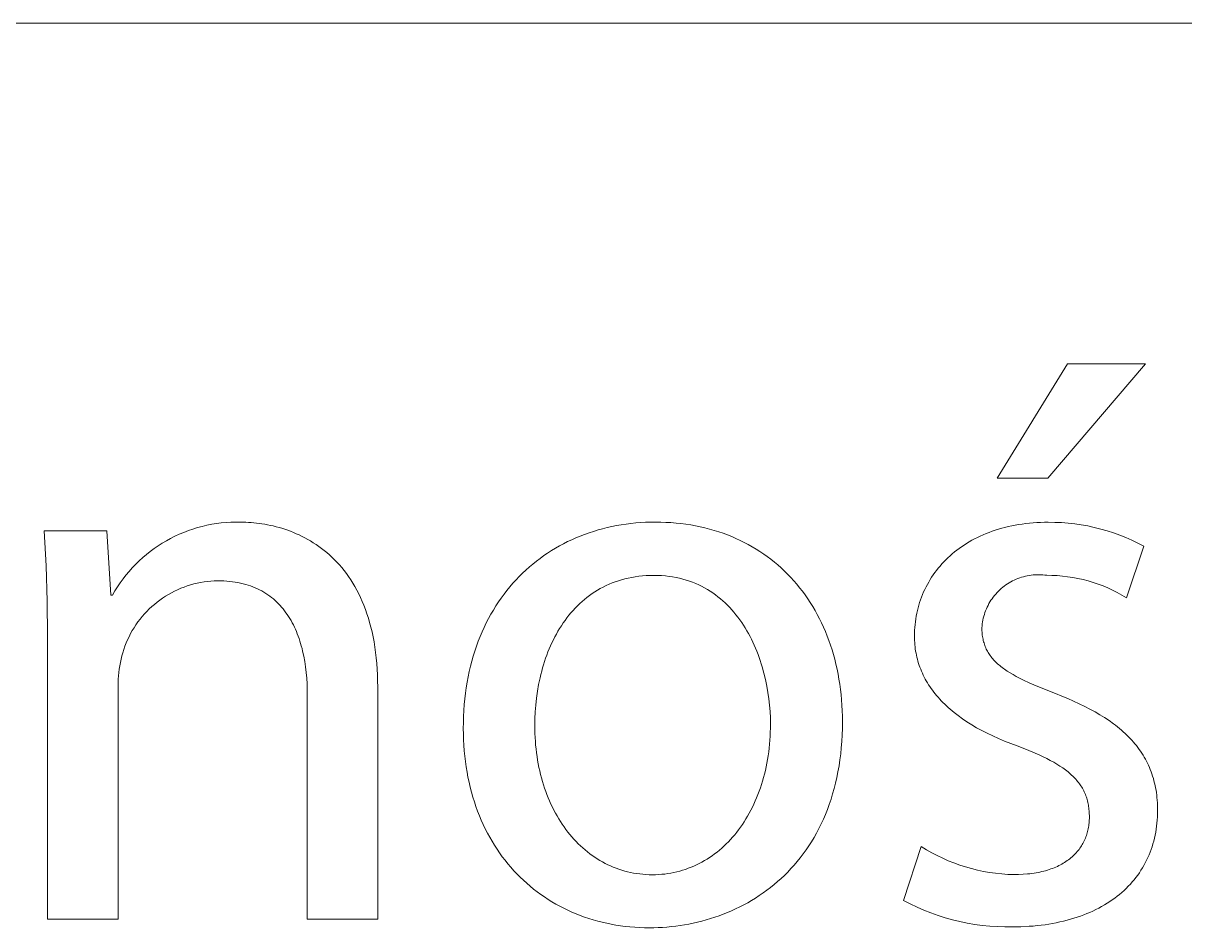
# Model space of a CAD drawing. Header units: millimetres. Extents: x -665 to 1920, y -373 to 1434.
# Drawn here: x 1542.42 to 1579.94, y -329.91 to -300.69 of the extents above; entities that cross this region are included whole.
import ezdxf

# ---------------------------------------------------------------- set-up
doc = ezdxf.new("R2010")
doc.units = ezdxf.units.MM
doc.header["$MEASUREMENT"] = 0
doc.layers.add('Domyślny', color=7, linetype='Continuous', true_color=0x000000)

msp = doc.modelspace()

# ---------------------------------------------------------------- linework, layer by layer
at = {"layer": 'Domyślny', "color": 18, "lineweight": 15, "true_color": 0x000000}
for p, q in [((943.273, -300.685), (1918.03, -300.685)), ((1573.875, -315.387), (1576.149, -311.684)), ((1578.663, -311.684), (1575.511, -315.387)), ((1576.149, -311.684), (1578.663, -311.684)), ((1575.511, -315.387), (1573.875, -315.387)), ((1547.903, -317.027), (1548.053, -316.981)), ((1548.053, -316.981), (1548.204, -316.94)), ((1548.204, -316.94), (1548.356, -316.905)), ((1548.356, -316.905), (1548.51, -316.874)), ((1548.51, -316.874), (1548.664, -316.849)), ((1548.664, -316.849), (1548.82, -316.829)), ((1548.82, -316.829), (1548.976, -316.815)), ((1548.976, -316.815), (1549.132, -316.806)), ((1549.132, -316.806), (1549.288, -316.802)), ((1549.288, -316.802), (1549.445, -316.803)), ((1549.445, -316.803), (1549.527, -316.804)), ((1549.527, -316.804), (1549.611, -316.806)), ((1549.611, -316.806), (1549.695, -316.81)), ((1549.695, -316.81), (1549.781, -316.816)), ((1549.781, -316.816), (1549.868, -316.823)), ((1549.868, -316.823), (1549.956, -316.832)), ((1549.956, -316.832), (1550.045, -316.843)), ((1550.045, -316.843), (1550.134, -316.856)), ((1550.134, -316.856), (1550.225, -316.871)), ((1550.225, -316.871), (1550.316, -316.888)), ((1550.316, -316.888), (1550.407, -316.907)), ((1550.407, -316.907), (1550.499, -316.928)), ((1550.499, -316.928), (1550.592, -316.951)), ((1550.592, -316.951), (1550.684, -316.976)), ((1550.684, -316.976), (1550.777, -317.003)), ((1561.133, -317.017), (1561.282, -316.98)), ((1561.282, -316.98), (1561.432, -316.946)), ((1561.432, -316.946), (1561.583, -316.916)), ((1561.583, -316.916), (1561.737, -316.89)), ((1561.737, -316.89), (1561.891, -316.867)), ((1561.891, -316.867), (1562.047, -316.847)), ((1562.047, -316.847), (1562.204, -316.831)), ((1562.204, -316.831), (1562.362, -316.818)), ((1562.362, -316.818), (1562.522, -316.809)), ((1562.522, -316.809), (1562.682, -316.804)), ((1562.682, -316.804), (1562.844, -316.802)), ((1562.844, -316.802), (1563.012, -316.804)), ((1563.012, -316.804), (1563.178, -316.81)), ((1563.178, -316.81), (1563.342, -316.819)), ((1563.342, -316.819), (1563.505, -316.833)), ((1563.505, -316.833), (1563.666, -316.85)), ((1563.666, -316.85), (1563.825, -316.87)), ((1563.825, -316.87), (1563.982, -316.894)), ((1563.982, -316.894), (1564.137, -316.922)), ((1564.137, -316.922), (1564.29, -316.954)), ((1564.29, -316.954), (1564.441, -316.989)), ((1574.023, -317.002), (1574.129, -316.974)), ((1574.129, -316.974), (1574.236, -316.948)), ((1574.236, -316.948), (1574.346, -316.924)), ((1574.346, -316.924), (1574.456, -316.902)), ((1574.456, -316.902), (1574.569, -316.883)), ((1574.569, -316.883), (1574.683, -316.865)), ((1574.683, -316.865), (1574.799, -316.85)), ((1574.799, -316.85), (1574.917, -316.837)), ((1574.917, -316.837), (1575.036, -316.827)), ((1575.036, -316.827), (1575.157, -316.818)), ((1575.157, -316.818), (1575.279, -316.812)), ((1575.279, -316.812), (1575.403, -316.809)), ((1575.403, -316.809), (1575.529, -316.807)), ((1575.529, -316.807), (1575.743, -316.81)), ((1575.743, -316.81), (1575.957, -316.819)), ((1575.957, -316.819), (1576.17, -316.836)), ((1576.17, -316.836), (1576.383, -316.859)), ((1576.383, -316.859), (1576.595, -316.89)), ((1576.595, -316.89), (1576.806, -316.928)), ((1576.806, -316.928), (1577.015, -316.973)), ((1577.015, -316.973), (1577.223, -317.026)), ((1543.164, -318.22), (1543.099, -317.087)), ((1543.099, -317.087), (1545.122, -317.087)), ((1545.122, -317.087), (1545.251, -319.162)), ((1547.045, -317.406), (1547.182, -317.33)), ((1547.182, -317.33), (1547.322, -317.26)), ((1547.322, -317.26), (1547.464, -317.194)), ((1547.464, -317.194), (1547.609, -317.134)), ((1547.609, -317.134), (1547.755, -317.078)), ((1547.755, -317.078), (1547.903, -317.027)), ((1550.777, -317.003), (1550.87, -317.033)), ((1550.87, -317.033), (1550.963, -317.065)), ((1550.963, -317.065), (1551.056, -317.099)), ((1551.056, -317.099), (1551.149, -317.136)), ((1551.149, -317.136), (1551.242, -317.176)), ((1551.242, -317.176), (1551.335, -317.218)), ((1551.335, -317.218), (1551.427, -317.262)), ((1551.427, -317.262), (1551.518, -317.309)), ((1551.518, -317.309), (1551.61, -317.359)), ((1551.61, -317.359), (1551.7, -317.411)), ((1560.138, -317.371), (1560.275, -317.31)), ((1560.275, -317.31), (1560.414, -317.253)), ((1560.414, -317.253), (1560.554, -317.199)), ((1560.554, -317.199), (1560.696, -317.148)), ((1560.696, -317.148), (1560.84, -317.101)), ((1560.84, -317.101), (1560.986, -317.057)), ((1560.986, -317.057), (1561.133, -317.017)), ((1564.441, -316.989), (1564.59, -317.027)), ((1564.59, -317.027), (1564.738, -317.069)), ((1564.738, -317.069), (1564.883, -317.115)), ((1564.883, -317.115), (1565.026, -317.163)), ((1565.026, -317.163), (1565.167, -317.216)), ((1565.167, -317.216), (1565.306, -317.271)), ((1565.306, -317.271), (1565.442, -317.33)), ((1565.442, -317.33), (1565.577, -317.392)), ((1573.063, -317.391), (1573.15, -317.343)), ((1573.15, -317.343), (1573.24, -317.298)), ((1573.24, -317.298), (1573.332, -317.254)), ((1573.332, -317.254), (1573.425, -317.213)), ((1573.425, -317.213), (1573.52, -317.173)), ((1573.52, -317.173), (1573.617, -317.135)), ((1573.617, -317.135), (1573.716, -317.099)), ((1573.716, -317.099), (1573.817, -317.064)), ((1573.817, -317.064), (1573.919, -317.032)), ((1573.919, -317.032), (1574.023, -317.002)), ((1577.223, -317.026), (1577.429, -317.085)), ((1577.429, -317.085), (1577.632, -317.151)), ((1577.632, -317.151), (1577.834, -317.224)), ((1577.834, -317.224), (1578.033, -317.304)), ((1578.033, -317.304), (1578.229, -317.39)), ((1546.524, -317.752), (1546.65, -317.658)), ((1546.65, -317.658), (1546.779, -317.57)), ((1546.779, -317.57), (1546.91, -317.485)), ((1546.91, -317.485), (1547.045, -317.406)), ((1551.7, -317.411), (1551.79, -317.467)), ((1551.79, -317.467), (1551.879, -317.525)), ((1551.879, -317.525), (1551.967, -317.586)), ((1551.967, -317.586), (1552.055, -317.65)), ((1552.055, -317.65), (1552.141, -317.717)), ((1552.141, -317.717), (1552.226, -317.787)), ((1559.359, -317.803), (1559.483, -317.723)), ((1559.483, -317.723), (1559.61, -317.646)), ((1559.61, -317.646), (1559.739, -317.572)), ((1559.739, -317.572), (1559.87, -317.502)), ((1559.87, -317.502), (1560.003, -317.434)), ((1560.003, -317.434), (1560.138, -317.371)), ((1565.577, -317.392), (1565.709, -317.458)), ((1565.709, -317.458), (1565.839, -317.526)), ((1565.839, -317.526), (1565.967, -317.598)), ((1565.967, -317.598), (1566.092, -317.673)), ((1566.092, -317.673), (1566.215, -317.751)), ((1572.5, -317.768), (1572.575, -317.709)), ((1572.575, -317.709), (1572.651, -317.652)), ((1572.651, -317.652), (1572.73, -317.596)), ((1572.73, -317.596), (1572.81, -317.542)), ((1572.81, -317.542), (1572.892, -317.49)), ((1572.892, -317.49), (1572.977, -317.44)), ((1572.977, -317.44), (1573.063, -317.391)), ((1578.611, -317.582), (1578.052, -319.244)), ((1578.229, -317.39), (1578.422, -317.483)), ((1578.422, -317.483), (1578.611, -317.582)), ((1546.054, -318.165), (1546.166, -318.056)), ((1546.166, -318.056), (1546.282, -317.95)), ((1546.282, -317.95), (1546.401, -317.849)), ((1546.401, -317.849), (1546.524, -317.752)), ((1552.226, -317.787), (1552.31, -317.86)), ((1552.31, -317.86), (1552.393, -317.936)), ((1552.393, -317.936), (1552.474, -318.016)), ((1552.474, -318.016), (1552.554, -318.098)), ((1552.554, -318.098), (1552.632, -318.184)), ((1558.881, -318.156), (1558.997, -318.063)), ((1558.997, -318.063), (1559.115, -317.973)), ((1559.115, -317.973), (1559.236, -317.886)), ((1559.236, -317.886), (1559.359, -317.803)), ((1566.215, -317.751), (1566.336, -317.833)), ((1566.336, -317.833), (1566.454, -317.917)), ((1566.454, -317.917), (1566.57, -318.004)), ((1566.57, -318.004), (1566.683, -318.095)), ((1566.683, -318.095), (1566.794, -318.188)), ((1572.094, -318.152), (1572.156, -318.084)), ((1572.156, -318.084), (1572.221, -318.018)), ((1572.221, -318.018), (1572.288, -317.954)), ((1572.288, -317.954), (1572.357, -317.89)), ((1572.357, -317.89), (1572.427, -317.828)), ((1572.427, -317.828), (1572.5, -317.768)), ((1543.199, -319.354), (1543.164, -318.22)), ((1545.741, -318.515), (1545.841, -318.395)), ((1545.841, -318.395), (1545.946, -318.278)), ((1545.946, -318.278), (1546.054, -318.165)), ((1552.632, -318.184), (1552.709, -318.274)), ((1552.709, -318.274), (1552.784, -318.366)), ((1552.784, -318.366), (1552.858, -318.463)), ((1552.858, -318.463), (1552.929, -318.562)), ((1558.442, -318.559), (1558.548, -318.453)), ((1558.548, -318.453), (1558.657, -318.351)), ((1558.657, -318.351), (1558.768, -318.252)), ((1558.768, -318.252), (1558.881, -318.156)), ((1566.794, -318.188), (1566.902, -318.284)), ((1566.902, -318.284), (1567.008, -318.383)), ((1567.008, -318.383), (1567.111, -318.485)), ((1567.111, -318.485), (1567.212, -318.59)), ((1571.811, -318.509), (1571.863, -318.435)), ((1571.863, -318.435), (1571.918, -318.363)), ((1571.918, -318.363), (1571.974, -318.291)), ((1571.974, -318.291), (1572.033, -318.221)), ((1572.033, -318.221), (1572.094, -318.152)), ((1545.465, -318.895), (1545.553, -318.765)), ((1545.553, -318.765), (1545.645, -318.638)), ((1545.645, -318.638), (1545.741, -318.515)), ((1547.72, -318.863), (1547.615, -318.9)), ((1547.826, -318.83), (1547.72, -318.863)), ((1547.933, -318.8), (1547.826, -318.83)), ((1548.042, -318.774), (1547.933, -318.8)), ((1548.151, -318.752), (1548.042, -318.774)), ((1548.261, -318.733), (1548.151, -318.752)), ((1548.371, -318.719), (1548.261, -318.733)), ((1548.482, -318.708), (1548.371, -318.719)), ((1548.593, -318.701), (1548.482, -318.708)), ((1548.704, -318.697), (1548.593, -318.701)), ((1548.803, -318.699), (1548.704, -318.697)), ((1548.901, -318.702), (1548.803, -318.699)), ((1548.996, -318.708), (1548.901, -318.702)), ((1549.089, -318.717), (1548.996, -318.708)), ((1549.18, -318.728), (1549.089, -318.717)), ((1549.269, -318.741), (1549.18, -318.728)), ((1549.356, -318.756), (1549.269, -318.741)), ((1549.442, -318.774), (1549.356, -318.756)), ((1549.525, -318.793), (1549.442, -318.774)), ((1549.607, -318.815), (1549.525, -318.793)), ((1549.686, -318.84), (1549.607, -318.815)), ((1549.764, -318.866), (1549.686, -318.84)), ((1552.929, -318.562), (1552.999, -318.665)), ((1552.999, -318.665), (1553.066, -318.772)), ((1553.066, -318.772), (1553.131, -318.883)), ((1558.139, -318.894), (1558.237, -318.779)), ((1558.237, -318.779), (1558.338, -318.667)), ((1558.338, -318.667), (1558.442, -318.559)), ((1561.244, -318.853), (1561.15, -318.9)), ((1561.341, -318.81), (1561.244, -318.853)), ((1561.44, -318.769), (1561.341, -318.81)), ((1561.54, -318.731), (1561.44, -318.769)), ((1561.643, -318.696), (1561.54, -318.731)), ((1561.748, -318.664), (1561.643, -318.696)), ((1561.856, -318.636), (1561.748, -318.664)), ((1561.965, -318.61), (1561.856, -318.636)), ((1562.077, -318.588), (1561.965, -318.61)), ((1562.19, -318.569), (1562.077, -318.588)), ((1562.306, -318.553), (1562.19, -318.569)), ((1562.425, -318.54), (1562.306, -318.553)), ((1562.545, -318.532), (1562.425, -318.54)), ((1562.668, -318.526), (1562.545, -318.532)), ((1562.792, -318.524), (1562.668, -318.526)), ((1562.918, -318.526), (1562.792, -318.524)), ((1563.04, -318.532), (1562.918, -318.526)), ((1563.161, -318.542), (1563.04, -318.532)), ((1563.279, -318.555), (1563.161, -318.542)), ((1563.395, -318.572), (1563.279, -318.555)), ((1563.508, -318.593), (1563.395, -318.572)), ((1563.619, -318.617), (1563.508, -318.593)), ((1563.728, -318.644), (1563.619, -318.617)), ((1563.834, -318.675), (1563.728, -318.644)), ((1563.939, -318.709), (1563.834, -318.675)), ((1564.041, -318.746), (1563.939, -318.709)), ((1564.14, -318.786), (1564.041, -318.746)), ((1564.238, -318.83), (1564.14, -318.786)), ((1564.333, -318.876), (1564.238, -318.83)), ((1567.212, -318.59), (1567.31, -318.698)), ((1567.31, -318.698), (1567.405, -318.808)), ((1567.405, -318.808), (1567.498, -318.921)), ((1571.58, -318.897), (1571.622, -318.817)), ((1571.622, -318.817), (1571.666, -318.739)), ((1571.666, -318.739), (1571.712, -318.661)), ((1571.712, -318.661), (1571.76, -318.585)), ((1571.76, -318.585), (1571.811, -318.509)), ((1574.157, -318.832), (1574.106, -318.869)), ((1574.21, -318.796), (1574.157, -318.832)), ((1574.263, -318.763), (1574.21, -318.796)), ((1574.318, -318.731), (1574.263, -318.763)), ((1574.374, -318.701), (1574.318, -318.731)), ((1574.43, -318.674), (1574.374, -318.701)), ((1574.488, -318.648), (1574.43, -318.674)), ((1574.546, -318.624), (1574.488, -318.648)), ((1574.606, -318.602), (1574.546, -318.624)), ((1574.665, -318.582), (1574.606, -318.602)), ((1574.726, -318.565), (1574.665, -318.582)), ((1574.787, -318.549), (1574.726, -318.565)), ((1574.849, -318.536), (1574.787, -318.549)), ((1574.911, -318.525), (1574.849, -318.536)), ((1574.974, -318.515), (1574.911, -318.525)), ((1575.036, -318.509), (1574.974, -318.515)), ((1575.099, -318.504), (1575.036, -318.509)), ((1575.162, -318.501), (1575.099, -318.504)), ((1575.225, -318.501), (1575.162, -318.501)), ((1575.289, -318.503), (1575.225, -318.501)), ((1575.352, -318.507), (1575.289, -318.503)), ((1575.414, -318.513), (1575.352, -318.507)), ((1575.477, -318.521), (1575.414, -318.513)), ((1575.646, -318.523), (1575.477, -318.521)), ((1575.815, -318.531), (1575.646, -318.523)), ((1575.984, -318.545), (1575.815, -318.531)), ((1576.152, -318.565), (1575.984, -318.545)), ((1576.32, -318.59), (1576.152, -318.565)), ((1576.486, -318.622), (1576.32, -318.59)), ((1576.651, -318.659), (1576.486, -318.622)), ((1576.815, -318.702), (1576.651, -318.659)), ((1576.977, -318.751), (1576.815, -318.702)), ((1577.138, -318.805), (1576.977, -318.751)), ((1577.296, -318.865), (1577.138, -318.805)), ((1545.251, -319.162), (1545.303, -319.162)), ((1545.303, -319.162), (1545.382, -319.027)), ((1545.382, -319.027), (1545.465, -318.895)), ((1547.017, -319.196), (1546.924, -319.257)), ((1547.112, -319.138), (1547.017, -319.196)), ((1547.209, -319.084), (1547.112, -319.138)), ((1547.308, -319.033), (1547.209, -319.084)), ((1547.409, -318.985), (1547.308, -319.033)), ((1547.511, -318.941), (1547.409, -318.985)), ((1547.615, -318.9), (1547.511, -318.941)), ((1549.84, -318.894), (1549.764, -318.866)), ((1549.914, -318.925), (1549.84, -318.894)), ((1549.987, -318.957), (1549.914, -318.925)), ((1550.057, -318.991), (1549.987, -318.957)), ((1550.126, -319.028), (1550.057, -318.991)), ((1550.193, -319.066), (1550.126, -319.028)), ((1550.258, -319.107), (1550.193, -319.066)), ((1550.322, -319.149), (1550.258, -319.107)), ((1550.383, -319.193), (1550.322, -319.149)), ((1550.443, -319.239), (1550.383, -319.193)), ((1550.502, -319.286), (1550.443, -319.239)), ((1553.131, -318.883), (1553.195, -318.997)), ((1553.195, -318.997), (1553.256, -319.115)), ((1553.256, -319.115), (1553.314, -319.236)), ((1553.314, -319.236), (1553.37, -319.362)), ((1557.859, -319.255), (1557.95, -319.132)), ((1557.95, -319.132), (1558.043, -319.011)), ((1558.043, -319.011), (1558.139, -318.894)), ((1560.627, -319.234), (1560.547, -319.299)), ((1560.709, -319.172), (1560.627, -319.234)), ((1560.793, -319.113), (1560.709, -319.172)), ((1560.879, -319.055), (1560.793, -319.113)), ((1560.967, -319.001), (1560.879, -319.055)), ((1561.058, -318.949), (1560.967, -319.001)), ((1561.15, -318.9), (1561.058, -318.949)), ((1564.426, -318.925), (1564.333, -318.876)), ((1564.517, -318.977), (1564.426, -318.925)), ((1564.606, -319.032), (1564.517, -318.977)), ((1564.693, -319.09), (1564.606, -319.032)), ((1564.777, -319.15), (1564.693, -319.09)), ((1564.859, -319.212), (1564.777, -319.15)), ((1564.94, -319.277), (1564.859, -319.212)), ((1567.498, -318.921), (1567.588, -319.037)), ((1567.588, -319.037), (1567.675, -319.156)), ((1567.675, -319.156), (1567.759, -319.277)), ((1571.403, -319.311), (1571.434, -319.226)), ((1571.434, -319.226), (1571.467, -319.143)), ((1571.467, -319.143), (1571.502, -319.06)), ((1571.502, -319.06), (1571.54, -318.978)), ((1571.54, -318.978), (1571.58, -318.897)), ((1573.75, -319.225), (1573.713, -319.276)), ((1573.789, -319.175), (1573.75, -319.225)), ((1573.83, -319.127), (1573.789, -319.175)), ((1573.872, -319.08), (1573.83, -319.127)), ((1573.916, -319.034), (1573.872, -319.08)), ((1573.961, -318.991), (1573.916, -319.034)), ((1574.008, -318.948), (1573.961, -318.991)), ((1574.057, -318.908), (1574.008, -318.948)), ((1574.106, -318.869), (1574.057, -318.908)), ((1577.452, -318.93), (1577.296, -318.865)), ((1577.606, -319.001), (1577.452, -318.93)), ((1577.757, -319.077), (1577.606, -319.001)), ((1577.906, -319.158), (1577.757, -319.077)), ((1578.052, -319.244), (1577.906, -319.158)), ((1543.202, -320.489), (1543.199, -319.354)), ((1546.493, -319.608), (1546.414, -319.687)), ((1546.574, -319.532), (1546.493, -319.608)), ((1546.658, -319.459), (1546.574, -319.532)), ((1546.744, -319.389), (1546.658, -319.459)), ((1546.833, -319.321), (1546.744, -319.389)), ((1546.924, -319.257), (1546.833, -319.321)), ((1550.558, -319.335), (1550.502, -319.286)), ((1550.613, -319.387), (1550.558, -319.335)), ((1550.666, -319.439), (1550.613, -319.387)), ((1550.718, -319.494), (1550.666, -319.439)), ((1550.768, -319.55), (1550.718, -319.494)), ((1550.816, -319.608), (1550.768, -319.55)), ((1550.863, -319.667), (1550.816, -319.608)), ((1553.37, -319.362), (1553.424, -319.491)), ((1553.424, -319.491), (1553.475, -319.625)), ((1557.606, -319.644), (1557.687, -319.512)), ((1557.687, -319.512), (1557.772, -319.382)), ((1557.772, -319.382), (1557.859, -319.255)), ((1560.249, -319.579), (1560.179, -319.655)), ((1560.32, -319.506), (1560.249, -319.579)), ((1560.394, -319.434), (1560.32, -319.506)), ((1560.47, -319.365), (1560.394, -319.434)), ((1560.547, -319.299), (1560.47, -319.365)), ((1565.018, -319.345), (1564.94, -319.277)), ((1565.094, -319.414), (1565.018, -319.345)), ((1565.167, -319.486), (1565.094, -319.414)), ((1565.239, -319.56), (1565.167, -319.486)), ((1565.309, -319.636), (1565.239, -319.56)), ((1567.759, -319.277), (1567.841, -319.401)), ((1567.841, -319.401), (1567.919, -319.527)), ((1567.919, -319.527), (1567.995, -319.656)), ((1571.301, -319.659), (1571.323, -319.571)), ((1571.323, -319.571), (1571.347, -319.483)), ((1571.347, -319.483), (1571.374, -319.397)), ((1571.374, -319.397), (1571.403, -319.311)), ((1573.529, -319.606), (1573.505, -319.664)), ((1573.555, -319.548), (1573.529, -319.606)), ((1573.583, -319.492), (1573.555, -319.548)), ((1573.612, -319.436), (1573.583, -319.492)), ((1573.644, -319.381), (1573.612, -319.436)), ((1573.678, -319.328), (1573.644, -319.381)), ((1573.713, -319.276), (1573.678, -319.328)), ((1546.195, -319.939), (1546.128, -320.028)), ((1546.265, -319.853), (1546.195, -319.939)), ((1546.338, -319.769), (1546.265, -319.853)), ((1546.414, -319.687), (1546.338, -319.769)), ((1550.908, -319.728), (1550.863, -319.667)), ((1550.952, -319.79), (1550.908, -319.728)), ((1550.994, -319.854), (1550.952, -319.79)), ((1551.034, -319.919), (1550.994, -319.854)), ((1551.073, -319.986), (1551.034, -319.919)), ((1551.111, -320.054), (1551.073, -319.986)), ((1553.475, -319.625), (1553.523, -319.762)), ((1553.523, -319.762), (1553.569, -319.903)), ((1553.569, -319.903), (1553.611, -320.049)), ((1557.378, -320.059), (1557.451, -319.918)), ((1557.451, -319.918), (1557.527, -319.78)), ((1557.527, -319.78), (1557.606, -319.644)), ((1559.92, -319.976), (1559.86, -320.061)), ((1559.982, -319.893), (1559.92, -319.976)), ((1560.046, -319.812), (1559.982, -319.893)), ((1560.111, -319.732), (1560.046, -319.812)), ((1560.179, -319.655), (1560.111, -319.732)), ((1565.377, -319.714), (1565.309, -319.636)), ((1565.442, -319.795), (1565.377, -319.714)), ((1565.506, -319.876), (1565.442, -319.795)), ((1565.567, -319.96), (1565.506, -319.876)), ((1565.627, -320.045), (1565.567, -319.96)), ((1567.995, -319.656), (1568.068, -319.788)), ((1568.068, -319.788), (1568.138, -319.922)), ((1568.138, -319.922), (1568.205, -320.058)), ((1571.236, -320.019), (1571.248, -319.928)), ((1571.248, -319.928), (1571.264, -319.837)), ((1571.264, -319.837), (1571.281, -319.748)), ((1571.281, -319.748), (1571.301, -319.659)), ((1573.417, -319.967), (1573.405, -320.029)), ((1573.43, -319.905), (1573.417, -319.967)), ((1573.446, -319.844), (1573.43, -319.905)), ((1573.463, -319.784), (1573.446, -319.844)), ((1573.483, -319.724), (1573.463, -319.784)), ((1573.505, -319.664), (1573.483, -319.724)), ((1545.946, -320.308), (1545.891, -320.405)), ((1546.003, -320.213), (1545.946, -320.308)), ((1546.064, -320.119), (1546.003, -320.213)), ((1546.128, -320.028), (1546.064, -320.119)), ((1551.146, -320.123), (1551.111, -320.054)), ((1551.181, -320.194), (1551.146, -320.123)), ((1551.214, -320.266), (1551.181, -320.194)), ((1551.245, -320.339), (1551.214, -320.266)), ((1551.275, -320.414), (1551.245, -320.339)), ((1553.611, -320.049), (1553.651, -320.199)), ((1553.651, -320.199), (1553.688, -320.352)), ((1553.688, -320.352), (1553.722, -320.511)), ((1557.179, -320.5), (1557.242, -320.35)), ((1557.242, -320.35), (1557.309, -320.203)), ((1557.309, -320.203), (1557.378, -320.059)), ((1559.693, -320.327), (1559.641, -320.419)), ((1559.747, -320.237), (1559.693, -320.327)), ((1559.803, -320.148), (1559.747, -320.237)), ((1559.86, -320.061), (1559.803, -320.148)), ((1565.685, -320.132), (1565.627, -320.045)), ((1565.74, -320.221), (1565.685, -320.132)), ((1565.794, -320.311), (1565.74, -320.221)), ((1565.846, -320.402), (1565.794, -320.311)), ((1568.205, -320.058), (1568.269, -320.197)), ((1568.269, -320.197), (1568.33, -320.338)), ((1568.33, -320.338), (1568.388, -320.482)), ((1571.207, -320.39), (1571.211, -320.296)), ((1571.211, -320.296), (1571.217, -320.203)), ((1571.217, -320.203), (1571.225, -320.111)), ((1571.225, -320.111), (1571.236, -320.019)), ((1573.389, -320.154), (1573.385, -320.217)), ((1573.385, -320.217), (1573.385, -320.266)), ((1573.385, -320.266), (1573.387, -320.313)), ((1573.387, -320.313), (1573.389, -320.36)), ((1573.396, -320.092), (1573.389, -320.154)), ((1573.389, -320.36), (1573.393, -320.406)), ((1573.405, -320.029), (1573.396, -320.092)), ((1543.202, -329.625), (1543.202, -320.489)), ((1545.749, -320.707), (1545.709, -320.811)), ((1545.793, -320.605), (1545.749, -320.707)), ((1545.841, -320.504), (1545.793, -320.605)), ((1545.891, -320.405), (1545.841, -320.504)), ((1551.304, -320.49), (1551.275, -320.414)), ((1551.331, -320.567), (1551.304, -320.49)), ((1551.357, -320.645), (1551.331, -320.567)), ((1551.381, -320.724), (1551.357, -320.645)), ((1551.404, -320.804), (1551.381, -320.724)), ((1553.722, -320.511), (1553.752, -320.673)), ((1553.752, -320.673), (1553.779, -320.84)), ((1557.062, -320.808), (1557.119, -320.653)), ((1557.119, -320.653), (1557.179, -320.5)), ((1559.497, -320.703), (1559.453, -320.8)), ((1559.543, -320.606), (1559.497, -320.703)), ((1559.591, -320.512), (1559.543, -320.606)), ((1559.641, -320.419), (1559.591, -320.512)), ((1565.895, -320.495), (1565.846, -320.402)), ((1565.943, -320.589), (1565.895, -320.495)), ((1565.989, -320.684), (1565.943, -320.589)), ((1566.033, -320.781), (1565.989, -320.684)), ((1568.388, -320.482), (1568.443, -320.627)), ((1568.443, -320.627), (1568.495, -320.776)), ((1571.206, -320.484), (1571.207, -320.39)), ((1571.207, -320.554), (1571.206, -320.484)), ((1571.209, -320.624), (1571.207, -320.554)), ((1571.213, -320.693), (1571.209, -320.624)), ((1571.219, -320.762), (1571.213, -320.693)), ((1573.393, -320.406), (1573.398, -320.451)), ((1573.398, -320.451), (1573.404, -320.496)), ((1573.404, -320.496), (1573.412, -320.539)), ((1573.412, -320.539), (1573.42, -320.582)), ((1573.42, -320.582), (1573.429, -320.625)), ((1573.429, -320.625), (1573.44, -320.666)), ((1573.44, -320.666), (1573.452, -320.707)), ((1573.452, -320.707), (1573.464, -320.747)), ((1545.639, -321.022), (1545.609, -321.126)), ((1545.672, -320.916), (1545.639, -321.022)), ((1545.709, -320.811), (1545.672, -320.916)), ((1551.426, -320.886), (1551.404, -320.804)), ((1551.446, -320.968), (1551.426, -320.886)), ((1551.482, -321.136), (1551.446, -320.968)), ((1553.779, -320.84), (1553.803, -321.011)), ((1553.803, -321.011), (1553.823, -321.187)), ((1556.959, -321.128), (1557.009, -320.967)), ((1557.009, -320.967), (1557.062, -320.808)), ((1559.332, -321.099), (1559.295, -321.201)), ((1559.37, -320.998), (1559.332, -321.099)), ((1559.411, -320.899), (1559.37, -320.998)), ((1559.453, -320.8), (1559.411, -320.899)), ((1566.075, -320.878), (1566.033, -320.781)), ((1566.116, -320.976), (1566.075, -320.878)), ((1566.154, -321.076), (1566.116, -320.976)), ((1566.191, -321.176), (1566.154, -321.076)), ((1568.495, -320.776), (1568.544, -320.926)), ((1568.544, -320.926), (1568.589, -321.079)), ((1568.589, -321.079), (1568.632, -321.234)), ((1571.226, -320.831), (1571.219, -320.762)), ((1571.234, -320.899), (1571.226, -320.831)), ((1571.244, -320.967), (1571.234, -320.899)), ((1571.256, -321.034), (1571.244, -320.967)), ((1571.27, -321.101), (1571.256, -321.034)), ((1571.285, -321.168), (1571.27, -321.101)), ((1573.464, -320.747), (1573.478, -320.787)), ((1573.478, -320.787), (1573.493, -320.826)), ((1573.493, -320.826), (1573.51, -320.864)), ((1573.51, -320.864), (1573.527, -320.902)), ((1573.527, -320.902), (1573.546, -320.939)), ((1573.546, -320.939), (1573.565, -320.976)), ((1573.565, -320.976), (1573.586, -321.012)), ((1573.586, -321.012), (1573.608, -321.047)), ((1573.608, -321.047), (1573.631, -321.082)), ((1573.631, -321.082), (1573.655, -321.117)), ((1545.539, -321.443), (1545.523, -321.55)), ((1545.559, -321.337), (1545.539, -321.443)), ((1545.582, -321.231), (1545.559, -321.337)), ((1545.609, -321.126), (1545.582, -321.231)), ((1551.514, -321.307), (1551.482, -321.136)), ((1551.54, -321.482), (1551.514, -321.307)), ((1551.561, -321.66), (1551.54, -321.482)), ((1553.823, -321.187), (1553.84, -321.367)), ((1553.84, -321.367), (1553.853, -321.551)), ((1556.829, -321.627), (1556.869, -321.458)), ((1556.869, -321.458), (1556.912, -321.292)), ((1556.912, -321.292), (1556.959, -321.128)), ((1559.227, -321.409), (1559.196, -321.514)), ((1559.26, -321.305), (1559.227, -321.409)), ((1559.295, -321.201), (1559.26, -321.305)), ((1566.225, -321.276), (1566.191, -321.176)), ((1566.258, -321.378), (1566.225, -321.276)), ((1566.289, -321.48), (1566.258, -321.378)), ((1566.346, -321.685), (1566.289, -321.48)), ((1568.632, -321.234), (1568.671, -321.391)), ((1568.671, -321.391), (1568.707, -321.55)), ((1571.301, -321.234), (1571.285, -321.168)), ((1571.319, -321.299), (1571.301, -321.234)), ((1571.339, -321.365), (1571.319, -321.299)), ((1571.36, -321.43), (1571.339, -321.365)), ((1571.383, -321.494), (1571.36, -321.43)), ((1573.655, -321.117), (1573.681, -321.151)), ((1573.681, -321.151), (1573.707, -321.185)), ((1573.707, -321.185), (1573.735, -321.218)), ((1573.735, -321.218), (1573.764, -321.251)), ((1573.764, -321.251), (1573.794, -321.283)), ((1573.794, -321.283), (1573.826, -321.315)), ((1573.826, -321.315), (1573.858, -321.346)), ((1573.858, -321.346), (1573.892, -321.378)), ((1573.892, -321.378), (1573.926, -321.408)), ((1573.926, -321.408), (1573.963, -321.439)), ((1573.963, -321.439), (1574, -321.469)), ((1574, -321.469), (1574.038, -321.499)), ((1545.5, -321.766), (1545.494, -321.874)), ((1545.51, -321.658), (1545.5, -321.766)), ((1545.523, -321.55), (1545.51, -321.658)), ((1551.577, -321.841), (1551.561, -321.66)), ((1551.589, -322.025), (1551.577, -321.841)), ((1553.853, -321.551), (1553.863, -321.741)), ((1553.863, -321.741), (1553.869, -321.935)), ((1556.76, -321.974), (1556.793, -321.799)), ((1556.793, -321.799), (1556.829, -321.627)), ((1559.114, -321.833), (1559.068, -322.05)), ((1559.14, -321.726), (1559.114, -321.833)), ((1559.167, -321.619), (1559.14, -321.726)), ((1559.196, -321.514), (1559.167, -321.619)), ((1566.396, -321.892), (1566.346, -321.685)), ((1568.707, -321.55), (1568.739, -321.711)), ((1568.739, -321.711), (1568.768, -321.874)), ((1571.408, -321.558), (1571.383, -321.494)), ((1571.434, -321.622), (1571.408, -321.558)), ((1571.462, -321.685), (1571.434, -321.622)), ((1571.491, -321.747), (1571.462, -321.685)), ((1571.522, -321.81), (1571.491, -321.747)), ((1571.555, -321.871), (1571.522, -321.81)), ((1574.038, -321.499), (1574.078, -321.529)), ((1574.078, -321.529), (1574.119, -321.558)), ((1574.119, -321.558), (1574.204, -321.616)), ((1574.204, -321.616), (1574.294, -321.673)), ((1574.294, -321.673), (1574.389, -321.73)), ((1574.389, -321.73), (1574.489, -321.786)), ((1574.489, -321.786), (1574.594, -321.842)), ((1574.594, -321.842), (1574.703, -321.897)), ((1545.494, -321.874), (1545.492, -321.982)), ((1545.492, -321.982), (1545.493, -322.09)), ((1545.493, -322.09), (1545.493, -329.625)), ((1551.595, -322.211), (1551.589, -322.025)), ((1551.598, -322.4), (1551.595, -322.211)), ((1553.869, -321.935), (1553.871, -322.133)), ((1553.871, -322.133), (1553.871, -329.625)), ((1556.706, -322.332), (1556.732, -322.152)), ((1556.732, -322.152), (1556.76, -321.974)), ((1559.068, -322.05), (1559.03, -322.269)), ((1566.439, -322.099), (1566.396, -321.892)), ((1566.475, -322.307), (1566.439, -322.099)), ((1568.768, -321.874), (1568.794, -322.04)), ((1568.794, -322.04), (1568.817, -322.207)), ((1568.817, -322.207), (1568.836, -322.377)), ((1571.589, -321.933), (1571.555, -321.871)), ((1571.625, -321.994), (1571.589, -321.933)), ((1571.662, -322.054), (1571.625, -321.994)), ((1571.701, -322.114), (1571.662, -322.054)), ((1571.742, -322.173), (1571.701, -322.114)), ((1571.785, -322.232), (1571.742, -322.173)), ((1571.828, -322.291), (1571.785, -322.232)), ((1574.703, -321.897), (1574.937, -322.007)), ((1574.937, -322.007), (1575.192, -322.118)), ((1575.192, -322.118), (1575.761, -322.344)), ((1551.598, -329.625), (1551.598, -322.4)), ((1556.667, -322.7), (1556.685, -322.514)), ((1556.685, -322.514), (1556.706, -322.332)), ((1558.999, -322.49), (1558.974, -322.712)), ((1559.03, -322.269), (1558.999, -322.49)), ((1566.504, -322.515), (1566.475, -322.307)), ((1566.527, -322.721), (1566.504, -322.515)), ((1568.836, -322.377), (1568.852, -322.548)), ((1568.852, -322.548), (1568.864, -322.721)), ((1571.874, -322.349), (1571.828, -322.291)), ((1571.921, -322.406), (1571.874, -322.349)), ((1571.97, -322.463), (1571.921, -322.406)), ((1572.021, -322.52), (1571.97, -322.463)), ((1572.073, -322.576), (1572.021, -322.52)), ((1572.127, -322.631), (1572.073, -322.576)), ((1575.761, -322.344), (1575.962, -322.423)), ((1575.962, -322.423), (1576.157, -322.504)), ((1576.157, -322.504), (1576.346, -322.586)), ((1576.346, -322.586), (1576.528, -322.67)), ((1556.644, -323.078), (1556.654, -322.888)), ((1556.654, -322.888), (1556.667, -322.7)), ((1558.957, -322.935), (1558.947, -323.158)), ((1558.974, -322.712), (1558.957, -322.935)), ((1566.543, -322.926), (1566.527, -322.721)), ((1566.552, -323.129), (1566.543, -322.926)), ((1568.864, -322.721), (1568.873, -322.896)), ((1568.873, -322.896), (1568.878, -323.073)), ((1572.182, -322.686), (1572.127, -322.631)), ((1572.239, -322.74), (1572.182, -322.686)), ((1572.298, -322.794), (1572.239, -322.74)), ((1572.359, -322.847), (1572.298, -322.794)), ((1572.421, -322.9), (1572.359, -322.847)), ((1572.485, -322.953), (1572.421, -322.9)), ((1572.617, -323.055), (1572.485, -322.953)), ((1576.528, -322.67), (1576.704, -322.756)), ((1576.704, -322.756), (1576.874, -322.844)), ((1576.874, -322.844), (1577.038, -322.934)), ((1577.038, -322.934), (1577.195, -323.026)), ((1556.636, -323.467), (1556.638, -323.271)), ((1556.638, -323.271), (1556.644, -323.078)), ((1558.947, -323.158), (1558.943, -323.381)), ((1566.555, -323.329), (1566.552, -323.129)), ((1566.554, -323.461), (1566.555, -323.329)), ((1568.878, -323.073), (1568.88, -323.252)), ((1568.88, -323.252), (1568.878, -323.467)), ((1572.756, -323.156), (1572.617, -323.055)), ((1572.902, -323.254), (1572.756, -323.156)), ((1573.055, -323.35), (1572.902, -323.254)), ((1573.214, -323.444), (1573.055, -323.35)), ((1577.195, -323.026), (1577.347, -323.12)), ((1577.347, -323.12), (1577.491, -323.216)), ((1577.491, -323.216), (1577.63, -323.315)), ((1577.63, -323.315), (1577.697, -323.366)), ((1556.638, -323.651), (1556.636, -323.467)), ((1556.643, -323.833), (1556.638, -323.651)), ((1558.943, -323.381), (1558.945, -323.509)), ((1558.945, -323.509), (1558.948, -323.636)), ((1558.948, -323.636), (1558.954, -323.761)), ((1566.536, -323.849), (1566.545, -323.721)), ((1566.545, -323.721), (1566.551, -323.592)), ((1566.551, -323.592), (1566.554, -323.461)), ((1568.871, -323.678), (1568.859, -323.886)), ((1568.878, -323.467), (1568.871, -323.678)), ((1573.381, -323.535), (1573.214, -323.444)), ((1573.554, -323.624), (1573.381, -323.535)), ((1573.733, -323.711), (1573.554, -323.624)), ((1573.92, -323.795), (1573.733, -323.711)), ((1577.697, -323.366), (1577.762, -323.417)), ((1577.762, -323.417), (1577.826, -323.469)), ((1577.826, -323.469), (1577.888, -323.521)), ((1577.888, -323.521), (1577.948, -323.574)), ((1577.948, -323.574), (1578.007, -323.628)), ((1578.007, -323.628), (1578.065, -323.682)), ((1578.065, -323.682), (1578.12, -323.737)), ((1578.12, -323.737), (1578.174, -323.793)), ((1556.653, -324.013), (1556.643, -323.833)), ((1556.666, -324.191), (1556.653, -324.013)), ((1558.954, -323.761), (1558.962, -323.886)), ((1558.962, -323.886), (1558.972, -324.01)), ((1558.972, -324.01), (1558.984, -324.132)), ((1566.498, -324.226), (1566.513, -324.102)), ((1566.513, -324.102), (1566.526, -323.976)), ((1566.526, -323.976), (1566.536, -323.849)), ((1568.843, -324.09), (1568.823, -324.29)), ((1568.859, -323.886), (1568.843, -324.09)), ((1574.114, -323.877), (1573.92, -323.795)), ((1574.314, -323.955), (1574.114, -323.877)), ((1574.521, -324.032), (1574.314, -323.955)), ((1574.824, -324.148), (1574.521, -324.032)), ((1578.174, -323.793), (1578.227, -323.85)), ((1578.227, -323.85), (1578.278, -323.907)), ((1578.278, -323.907), (1578.327, -323.966)), ((1578.327, -323.966), (1578.375, -324.024)), ((1578.375, -324.024), (1578.421, -324.084)), ((1578.421, -324.084), (1578.466, -324.145)), ((1556.683, -324.366), (1556.666, -324.191)), ((1556.703, -324.539), (1556.683, -324.366)), ((1558.984, -324.132), (1558.999, -324.254)), ((1558.999, -324.254), (1559.016, -324.374)), ((1559.016, -324.374), (1559.035, -324.493)), ((1566.44, -324.591), (1566.461, -324.471)), ((1566.461, -324.471), (1566.481, -324.349)), ((1566.481, -324.349), (1566.498, -324.226)), ((1568.798, -324.486), (1568.769, -324.679)), ((1568.823, -324.29), (1568.798, -324.486)), ((1575.104, -324.264), (1574.824, -324.148)), ((1575.235, -324.323), (1575.104, -324.264)), ((1575.36, -324.381), (1575.235, -324.323)), ((1575.48, -324.44), (1575.36, -324.381)), ((1575.594, -324.5), (1575.48, -324.44)), ((1578.466, -324.145), (1578.509, -324.206)), ((1578.509, -324.206), (1578.55, -324.268)), ((1578.55, -324.268), (1578.59, -324.331)), ((1578.59, -324.331), (1578.628, -324.395)), ((1578.628, -324.395), (1578.665, -324.46)), ((1578.665, -324.46), (1578.7, -324.525)), ((1556.727, -324.71), (1556.703, -324.539)), ((1556.755, -324.879), (1556.727, -324.71)), ((1559.035, -324.493), (1559.056, -324.61)), ((1559.056, -324.61), (1559.079, -324.727)), ((1559.079, -324.727), (1559.104, -324.842)), ((1559.104, -324.842), (1559.131, -324.956)), ((1566.362, -324.943), (1566.39, -324.827)), ((1566.39, -324.827), (1566.416, -324.71)), ((1566.416, -324.71), (1566.44, -324.591)), ((1568.769, -324.679), (1568.736, -324.868)), ((1575.703, -324.56), (1575.594, -324.5)), ((1575.806, -324.621), (1575.703, -324.56)), ((1575.905, -324.683), (1575.806, -324.621)), ((1575.997, -324.746), (1575.905, -324.683)), ((1576.042, -324.777), (1575.997, -324.746)), ((1576.085, -324.809), (1576.042, -324.777)), ((1576.127, -324.842), (1576.085, -324.809)), ((1576.168, -324.874), (1576.127, -324.842)), ((1578.7, -324.525), (1578.733, -324.592)), ((1578.733, -324.592), (1578.765, -324.659)), ((1578.765, -324.659), (1578.795, -324.727)), ((1578.795, -324.727), (1578.823, -324.796)), ((1578.823, -324.796), (1578.85, -324.866)), ((1556.786, -325.045), (1556.755, -324.879)), ((1556.82, -325.209), (1556.786, -325.045)), ((1556.858, -325.37), (1556.82, -325.209)), ((1559.131, -324.956), (1559.161, -325.068)), ((1559.161, -325.068), (1559.192, -325.179)), ((1559.192, -325.179), (1559.226, -325.288)), ((1566.266, -325.281), (1566.3, -325.17)), ((1566.3, -325.17), (1566.332, -325.057)), ((1566.332, -325.057), (1566.362, -324.943)), ((1568.658, -325.234), (1568.613, -325.412)), ((1568.699, -325.053), (1568.658, -325.234)), ((1568.736, -324.868), (1568.699, -325.053)), ((1576.207, -324.907), (1576.168, -324.874)), ((1576.245, -324.94), (1576.207, -324.907)), ((1576.282, -324.973), (1576.245, -324.94)), ((1576.318, -325.007), (1576.282, -324.973)), ((1576.352, -325.041), (1576.318, -325.007)), ((1576.385, -325.076), (1576.352, -325.041)), ((1576.417, -325.11), (1576.385, -325.076)), ((1576.448, -325.146), (1576.417, -325.11)), ((1576.477, -325.181), (1576.448, -325.146)), ((1576.506, -325.217), (1576.477, -325.181)), ((1576.533, -325.253), (1576.506, -325.217)), ((1578.85, -324.866), (1578.875, -324.937)), ((1578.875, -324.937), (1578.899, -325.009)), ((1578.899, -325.009), (1578.921, -325.082)), ((1578.921, -325.082), (1578.941, -325.156)), ((1578.941, -325.156), (1578.96, -325.231)), ((1578.96, -325.231), (1578.977, -325.307)), ((1556.9, -325.529), (1556.858, -325.37)), ((1556.944, -325.686), (1556.9, -325.529)), ((1559.226, -325.288), (1559.261, -325.396)), ((1559.261, -325.396), (1559.298, -325.503)), ((1559.298, -325.503), (1559.337, -325.607)), ((1559.337, -325.607), (1559.378, -325.711)), ((1566.109, -325.709), (1566.151, -325.605)), ((1566.151, -325.605), (1566.191, -325.498)), ((1566.191, -325.498), (1566.23, -325.39)), ((1566.23, -325.39), (1566.266, -325.281)), ((1568.564, -325.586), (1568.511, -325.757)), ((1568.613, -325.412), (1568.564, -325.586)), ((1576.559, -325.29), (1576.533, -325.253)), ((1576.584, -325.327), (1576.559, -325.29)), ((1576.608, -325.365), (1576.584, -325.327)), ((1576.63, -325.403), (1576.608, -325.365)), ((1576.652, -325.442), (1576.63, -325.403)), ((1576.672, -325.481), (1576.652, -325.442)), ((1576.691, -325.52), (1576.672, -325.481)), ((1576.709, -325.561), (1576.691, -325.52)), ((1576.726, -325.601), (1576.709, -325.561)), ((1576.742, -325.642), (1576.726, -325.601)), ((1578.977, -325.307), (1578.993, -325.384)), ((1578.993, -325.384), (1579.007, -325.462)), ((1579.007, -325.462), (1579.019, -325.541)), ((1579.019, -325.541), (1579.03, -325.621)), ((1556.992, -325.84), (1556.944, -325.686)), ((1557.043, -325.992), (1556.992, -325.84)), ((1559.378, -325.711), (1559.421, -325.812)), ((1559.421, -325.812), (1559.466, -325.912)), ((1559.466, -325.912), (1559.513, -326.011)), ((1565.972, -326.012), (1566.02, -325.913)), ((1566.02, -325.913), (1566.066, -325.812)), ((1566.066, -325.812), (1566.109, -325.709)), ((1568.455, -325.923), (1568.395, -326.087)), ((1568.511, -325.757), (1568.455, -325.923)), ((1576.757, -325.684), (1576.742, -325.642)), ((1576.771, -325.726), (1576.757, -325.684)), ((1576.783, -325.769), (1576.771, -325.726)), ((1576.795, -325.812), (1576.783, -325.769)), ((1576.805, -325.856), (1576.795, -325.812)), ((1576.815, -325.901), (1576.805, -325.856)), ((1576.823, -325.946), (1576.815, -325.901)), ((1576.831, -325.992), (1576.823, -325.946)), ((1579.03, -325.621), (1579.039, -325.702)), ((1579.039, -325.702), (1579.046, -325.785)), ((1579.046, -325.785), (1579.052, -325.868)), ((1579.052, -325.868), (1579.056, -325.952)), ((1579.056, -325.952), (1579.058, -326.038)), ((1557.098, -326.141), (1557.043, -325.992)), ((1557.155, -326.287), (1557.098, -326.141)), ((1557.216, -326.432), (1557.155, -326.287)), ((1559.513, -326.011), (1559.561, -326.107)), ((1559.561, -326.107), (1559.612, -326.202)), ((1559.612, -326.202), (1559.664, -326.295)), ((1559.664, -326.295), (1559.718, -326.386)), ((1565.764, -326.391), (1565.819, -326.299)), ((1565.819, -326.299), (1565.872, -326.205)), ((1565.872, -326.205), (1565.923, -326.11)), ((1565.923, -326.11), (1565.972, -326.012)), ((1568.331, -326.246), (1568.264, -326.402)), ((1568.395, -326.087), (1568.331, -326.246)), ((1576.837, -326.038), (1576.831, -325.992)), ((1576.843, -326.085), (1576.837, -326.038)), ((1576.847, -326.133), (1576.843, -326.085)), ((1576.85, -326.182), (1576.847, -326.133)), ((1576.853, -326.231), (1576.85, -326.182)), ((1576.854, -326.28), (1576.853, -326.231)), ((1576.855, -326.331), (1576.854, -326.28)), ((1576.854, -326.379), (1576.855, -326.331)), ((1579.054, -326.329), (1579.048, -326.43)), ((1579.058, -326.227), (1579.054, -326.329)), ((1579.058, -326.038), (1579.059, -326.124)), ((1579.059, -326.124), (1579.058, -326.227)), ((1557.28, -326.573), (1557.216, -326.432)), ((1557.346, -326.712), (1557.28, -326.573)), ((1557.416, -326.849), (1557.346, -326.712)), ((1559.718, -326.386), (1559.773, -326.476)), ((1559.773, -326.476), (1559.83, -326.563)), ((1559.83, -326.563), (1559.889, -326.649)), ((1559.889, -326.649), (1559.95, -326.733)), ((1559.95, -326.733), (1560.012, -326.814)), ((1565.465, -326.821), (1565.528, -326.739)), ((1565.528, -326.739), (1565.59, -326.655)), ((1565.59, -326.655), (1565.649, -326.569)), ((1565.649, -326.569), (1565.707, -326.481)), ((1565.707, -326.481), (1565.764, -326.391)), ((1568.12, -326.703), (1568.043, -326.848)), ((1568.194, -326.554), (1568.12, -326.703)), ((1568.264, -326.402), (1568.194, -326.554)), ((1576.808, -326.753), (1576.818, -326.708)), ((1576.818, -326.708), (1576.827, -326.662)), ((1576.827, -326.662), (1576.834, -326.616)), ((1576.834, -326.616), (1576.84, -326.569)), ((1576.84, -326.569), (1576.846, -326.522)), ((1576.846, -326.522), (1576.85, -326.475)), ((1576.85, -326.475), (1576.852, -326.427)), ((1576.852, -326.427), (1576.854, -326.379)), ((1579.014, -326.726), (1578.998, -326.823)), ((1579.028, -326.629), (1579.014, -326.726)), ((1579.039, -326.53), (1579.028, -326.629)), ((1579.048, -326.43), (1579.039, -326.53)), ((1557.489, -326.982), (1557.416, -326.849)), ((1557.564, -327.113), (1557.489, -326.982)), ((1557.643, -327.242), (1557.564, -327.113)), ((1560.012, -326.814), (1560.076, -326.894)), ((1560.076, -326.894), (1560.142, -326.972)), ((1560.142, -326.972), (1560.209, -327.047)), ((1560.209, -327.047), (1560.277, -327.121)), ((1565.197, -327.128), (1565.266, -327.054)), ((1565.266, -327.054), (1565.334, -326.979)), ((1565.334, -326.979), (1565.4, -326.901)), ((1565.4, -326.901), (1565.465, -326.821)), ((1567.963, -326.99), (1567.88, -327.128)), ((1568.043, -326.848), (1567.963, -326.99)), ((1576.668, -327.14), (1576.689, -327.099)), ((1576.689, -327.099), (1576.708, -327.057)), ((1576.708, -327.057), (1576.726, -327.015)), ((1576.726, -327.015), (1576.742, -326.973)), ((1576.742, -326.973), (1576.758, -326.93)), ((1576.758, -326.93), (1576.772, -326.886)), ((1576.772, -326.886), (1576.785, -326.842)), ((1576.785, -326.842), (1576.797, -326.798)), ((1576.797, -326.798), (1576.808, -326.753)), ((1578.935, -327.106), (1578.909, -327.198)), ((1578.959, -327.013), (1578.935, -327.106)), ((1578.98, -326.918), (1578.959, -327.013)), ((1578.998, -326.823), (1578.98, -326.918)), ((1557.724, -327.367), (1557.643, -327.242)), ((1557.808, -327.49), (1557.724, -327.367)), ((1557.895, -327.611), (1557.808, -327.49)), ((1560.277, -327.121), (1560.347, -327.192)), ((1560.347, -327.192), (1560.419, -327.262)), ((1560.419, -327.262), (1560.492, -327.329)), ((1560.492, -327.329), (1560.567, -327.393)), ((1560.567, -327.393), (1560.643, -327.456)), ((1560.643, -327.456), (1560.72, -327.516)), ((1564.751, -327.522), (1564.829, -327.462)), ((1564.829, -327.462), (1564.905, -327.4)), ((1564.905, -327.4), (1564.98, -327.335)), ((1564.98, -327.335), (1565.054, -327.268)), ((1565.054, -327.268), (1565.126, -327.199)), ((1565.126, -327.199), (1565.197, -327.128)), ((1567.705, -327.394), (1567.613, -327.521)), ((1567.794, -327.263), (1567.705, -327.394)), ((1567.88, -327.128), (1567.794, -327.263)), ((1570.853, -329.026), (1571.421, -327.287)), ((1571.421, -327.287), (1571.591, -327.39)), ((1571.591, -327.39), (1571.763, -327.487)), ((1571.763, -327.487), (1571.939, -327.578)), ((1576.4, -327.517), (1576.432, -327.482)), ((1576.432, -327.482), (1576.463, -327.446)), ((1576.463, -327.446), (1576.493, -327.41)), ((1576.493, -327.41), (1576.522, -327.374)), ((1576.522, -327.374), (1576.549, -327.336)), ((1576.549, -327.336), (1576.575, -327.298)), ((1576.575, -327.298), (1576.6, -327.259)), ((1576.6, -327.259), (1576.624, -327.22)), ((1576.624, -327.22), (1576.647, -327.18)), ((1576.647, -327.18), (1576.668, -327.14)), ((1578.818, -327.468), (1578.782, -327.555)), ((1578.851, -327.379), (1578.818, -327.468)), ((1578.881, -327.289), (1578.851, -327.379)), ((1578.909, -327.198), (1578.881, -327.289)), ((1557.985, -327.728), (1557.895, -327.611)), ((1558.077, -327.843), (1557.985, -327.728)), ((1558.171, -327.955), (1558.077, -327.843)), ((1560.72, -327.516), (1560.799, -327.574)), ((1560.799, -327.574), (1560.879, -327.629)), ((1560.879, -327.629), (1560.961, -327.683)), ((1560.961, -327.683), (1561.044, -327.733)), ((1561.044, -327.733), (1561.128, -327.782)), ((1561.128, -327.782), (1561.214, -327.827)), ((1561.214, -327.827), (1561.301, -327.871)), ((1564.169, -327.874), (1564.256, -327.831)), ((1564.256, -327.831), (1564.341, -327.786)), ((1564.341, -327.786), (1564.426, -327.738)), ((1564.426, -327.738), (1564.509, -327.688)), ((1564.509, -327.688), (1564.591, -327.635)), ((1564.591, -327.635), (1564.671, -327.58)), ((1564.671, -327.58), (1564.751, -327.522)), ((1567.421, -327.766), (1567.321, -327.883)), ((1567.518, -327.645), (1567.421, -327.766)), ((1567.613, -327.521), (1567.518, -327.645)), ((1571.939, -327.578), (1572.118, -327.663)), ((1572.118, -327.663), (1572.299, -327.742)), ((1572.299, -327.742), (1572.483, -327.815)), ((1572.483, -327.815), (1572.67, -327.882)), ((1575.919, -327.875), (1575.966, -327.849)), ((1575.966, -327.849), (1576.012, -327.823)), ((1576.012, -327.823), (1576.056, -327.796)), ((1576.056, -327.796), (1576.099, -327.768)), ((1576.099, -327.768), (1576.141, -327.739)), ((1576.141, -327.739), (1576.182, -327.71)), ((1576.182, -327.71), (1576.221, -327.679)), ((1576.221, -327.679), (1576.259, -327.648)), ((1576.259, -327.648), (1576.296, -327.617)), ((1576.296, -327.617), (1576.332, -327.584)), ((1576.332, -327.584), (1576.367, -327.551)), ((1576.367, -327.551), (1576.4, -327.517)), ((1578.662, -327.809), (1578.618, -327.891)), ((1578.705, -327.726), (1578.662, -327.809)), ((1578.745, -327.641), (1578.705, -327.726)), ((1578.782, -327.555), (1578.745, -327.641)), ((1558.269, -328.063), (1558.171, -327.955)), ((1558.369, -328.17), (1558.269, -328.063)), ((1558.471, -328.273), (1558.369, -328.17)), ((1561.301, -327.871), (1561.389, -327.911)), ((1561.389, -327.911), (1561.478, -327.949)), ((1561.478, -327.949), (1561.569, -327.985)), ((1561.569, -327.985), (1561.66, -328.018)), ((1561.66, -328.018), (1561.753, -328.048)), ((1561.753, -328.048), (1561.847, -328.075)), ((1561.847, -328.075), (1561.942, -328.1)), ((1561.942, -328.1), (1562.038, -328.122)), ((1562.038, -328.122), (1562.136, -328.141)), ((1562.136, -328.141), (1562.234, -328.157)), ((1562.234, -328.157), (1562.333, -328.17)), ((1562.333, -328.17), (1562.434, -328.181)), ((1562.434, -328.181), (1562.535, -328.188)), ((1562.535, -328.188), (1562.637, -328.193)), ((1562.637, -328.193), (1562.741, -328.194)), ((1562.741, -328.194), (1562.842, -328.193)), ((1562.842, -328.193), (1562.943, -328.188)), ((1562.943, -328.188), (1563.043, -328.181)), ((1563.043, -328.181), (1563.143, -328.171)), ((1563.143, -328.171), (1563.241, -328.158)), ((1563.241, -328.158), (1563.338, -328.142)), ((1563.338, -328.142), (1563.435, -328.123)), ((1563.435, -328.123), (1563.53, -328.101)), ((1563.53, -328.101), (1563.625, -328.077)), ((1563.625, -328.077), (1563.718, -328.05)), ((1563.718, -328.05), (1563.81, -328.02)), ((1563.81, -328.02), (1563.902, -327.987)), ((1563.902, -327.987), (1563.992, -327.952)), ((1563.992, -327.952), (1564.081, -327.915)), ((1564.081, -327.915), (1564.169, -327.874)), ((1567.006, -328.214), (1566.897, -328.317)), ((1567.113, -328.107), (1567.006, -328.214)), ((1567.218, -327.997), (1567.113, -328.107)), ((1567.321, -327.883), (1567.218, -327.997)), ((1572.67, -327.882), (1572.858, -327.942)), ((1572.858, -327.942), (1573.049, -327.996)), ((1573.049, -327.996), (1573.241, -328.044)), ((1573.241, -328.044), (1573.435, -328.085)), ((1573.435, -328.085), (1573.63, -328.119)), ((1573.63, -328.119), (1573.826, -328.147)), ((1573.826, -328.147), (1574.023, -328.168)), ((1574.023, -328.168), (1574.22, -328.183)), ((1574.22, -328.183), (1574.418, -328.191)), ((1574.418, -328.191), (1574.571, -328.188)), ((1574.571, -328.188), (1574.719, -328.181)), ((1574.719, -328.181), (1574.862, -328.17)), ((1574.862, -328.17), (1574.931, -328.162)), ((1574.931, -328.162), (1575, -328.153)), ((1575, -328.153), (1575.067, -328.144)), ((1575.067, -328.144), (1575.132, -328.133)), ((1575.132, -328.133), (1575.197, -328.121)), ((1575.197, -328.121), (1575.26, -328.108)), ((1575.26, -328.108), (1575.322, -328.094)), ((1575.322, -328.094), (1575.382, -328.079)), ((1575.382, -328.079), (1575.442, -328.063)), ((1575.442, -328.063), (1575.5, -328.046)), ((1575.5, -328.046), (1575.556, -328.028)), ((1575.556, -328.028), (1575.612, -328.009)), ((1575.612, -328.009), (1575.666, -327.989)), ((1575.666, -327.989), (1575.719, -327.968)), ((1575.719, -327.968), (1575.771, -327.946)), ((1575.771, -327.946), (1575.822, -327.923)), ((1575.822, -327.923), (1575.871, -327.899)), ((1575.871, -327.899), (1575.919, -327.875)), ((1578.416, -328.206), (1578.36, -328.281)), ((1578.47, -328.129), (1578.416, -328.206)), ((1578.521, -328.051), (1578.47, -328.129)), ((1578.571, -327.972), (1578.521, -328.051)), ((1578.618, -327.891), (1578.571, -327.972)), ((1558.576, -328.373), (1558.471, -328.273)), ((1558.683, -328.47), (1558.576, -328.373)), ((1558.792, -328.565), (1558.683, -328.47)), ((1558.904, -328.656), (1558.792, -328.565)), ((1566.555, -328.607), (1566.437, -328.697)), ((1566.671, -328.514), (1566.555, -328.607)), ((1566.785, -328.417), (1566.671, -328.514)), ((1566.897, -328.317), (1566.785, -328.417)), ((1578.113, -328.567), (1578.045, -328.634)), ((1578.178, -328.498), (1578.113, -328.567)), ((1578.241, -328.427), (1578.178, -328.498)), ((1578.301, -328.355), (1578.241, -328.427)), ((1578.36, -328.281), (1578.301, -328.355)), ((1559.018, -328.744), (1558.904, -328.656)), ((1559.135, -328.83), (1559.018, -328.744)), ((1559.253, -328.912), (1559.135, -328.83)), ((1559.374, -328.991), (1559.253, -328.912)), ((1559.497, -329.067), (1559.374, -328.991)), ((1566.072, -328.947), (1565.947, -329.023)), ((1566.195, -328.867), (1566.072, -328.947)), ((1566.317, -328.783), (1566.195, -328.867)), ((1566.437, -328.697), (1566.317, -328.783)), ((1577.675, -328.949), (1577.595, -329.007)), ((1577.754, -328.889), (1577.675, -328.949)), ((1577.83, -328.828), (1577.754, -328.889)), ((1577.904, -328.765), (1577.83, -328.828)), ((1577.976, -328.701), (1577.904, -328.765)), ((1578.045, -328.634), (1577.976, -328.701)), ((1559.622, -329.14), (1559.497, -329.067)), ((1559.749, -329.21), (1559.622, -329.14)), ((1559.878, -329.277), (1559.749, -329.21)), ((1560.008, -329.34), (1559.878, -329.277)), ((1560.141, -329.4), (1560.008, -329.34)), ((1565.299, -329.358), (1565.165, -329.415)), ((1565.431, -329.297), (1565.299, -329.358)), ((1565.562, -329.234), (1565.431, -329.297)), ((1565.692, -329.167), (1565.562, -329.234)), ((1565.82, -329.097), (1565.692, -329.167)), ((1565.947, -329.023), (1565.82, -329.097)), ((1571.069, -329.138), (1570.853, -329.026)), ((1571.289, -329.243), (1571.069, -329.138)), ((1571.513, -329.34), (1571.289, -329.243)), ((1571.74, -329.429), (1571.513, -329.34)), ((1576.972, -329.366), (1576.874, -329.41)), ((1577.067, -329.32), (1576.972, -329.366)), ((1577.16, -329.272), (1577.067, -329.32)), ((1577.251, -329.222), (1577.16, -329.272)), ((1577.34, -329.171), (1577.251, -329.222)), ((1577.427, -329.118), (1577.34, -329.171)), ((1577.512, -329.064), (1577.427, -329.118)), ((1577.595, -329.007), (1577.512, -329.064)), ((1545.493, -329.625), (1543.202, -329.625)), ((1553.871, -329.625), (1551.598, -329.625)), ((1560.276, -329.457), (1560.141, -329.4)), ((1560.412, -329.511), (1560.276, -329.457)), ((1560.55, -329.561), (1560.412, -329.511)), ((1560.69, -329.608), (1560.55, -329.561)), ((1560.832, -329.652), (1560.69, -329.608)), ((1560.975, -329.693), (1560.832, -329.652)), ((1561.12, -329.73), (1560.975, -329.693)), ((1561.266, -329.763), (1561.12, -329.73)), ((1564.204, -329.726), (1564.064, -329.757)), ((1564.344, -329.691), (1564.204, -329.726)), ((1564.483, -329.652), (1564.344, -329.691)), ((1564.621, -329.611), (1564.483, -329.652)), ((1564.759, -329.567), (1564.621, -329.611)), ((1564.895, -329.519), (1564.759, -329.567)), ((1565.031, -329.469), (1564.895, -329.519)), ((1565.165, -329.415), (1565.031, -329.469)), ((1571.969, -329.511), (1571.74, -329.429)), ((1572.202, -329.584), (1571.969, -329.511)), ((1572.436, -329.65), (1572.202, -329.584)), ((1572.673, -329.707), (1572.436, -329.65)), ((1572.912, -329.757), (1572.673, -329.707)), ((1575.906, -329.721), (1575.788, -329.746)), ((1576.021, -329.694), (1575.906, -329.721)), ((1576.135, -329.665), (1576.021, -329.694)), ((1576.247, -329.635), (1576.135, -329.665)), ((1576.356, -329.602), (1576.247, -329.635)), ((1576.464, -329.567), (1576.356, -329.602)), ((1576.57, -329.531), (1576.464, -329.567)), ((1576.673, -329.492), (1576.57, -329.531)), ((1576.775, -329.452), (1576.673, -329.492)), ((1576.874, -329.41), (1576.775, -329.452)), ((1561.414, -329.793), (1561.266, -329.763)), ((1561.563, -329.82), (1561.414, -329.793)), ((1561.714, -329.843), (1561.563, -329.82)), ((1561.866, -329.863), (1561.714, -329.843)), ((1562.019, -329.879), (1561.866, -329.863)), ((1562.174, -329.892), (1562.019, -329.879)), ((1562.33, -329.901), (1562.174, -329.892)), ((1562.488, -329.906), (1562.33, -329.901)), ((1562.646, -329.908), (1562.488, -329.906)), ((1562.788, -329.906), (1562.646, -329.908)), ((1562.93, -329.902), (1562.788, -329.906)), ((1563.072, -329.894), (1562.93, -329.902)), ((1563.214, -329.884), (1563.072, -329.894)), ((1563.356, -329.871), (1563.214, -329.884)), ((1563.498, -329.854), (1563.356, -329.871)), ((1563.64, -329.834), (1563.498, -329.854)), ((1563.782, -329.812), (1563.64, -329.834)), ((1563.923, -329.786), (1563.782, -329.812)), ((1564.064, -329.757), (1563.923, -329.786)), ((1573.152, -329.798), (1572.912, -329.757)), ((1573.393, -329.83), (1573.152, -329.798)), ((1573.636, -329.855), (1573.393, -329.83)), ((1573.879, -329.871), (1573.636, -329.855)), ((1574.122, -329.879), (1573.879, -329.871)), ((1574.366, -329.879), (1574.122, -329.879)), ((1574.642, -329.874), (1574.366, -329.879)), ((1574.91, -329.861), (1574.642, -329.874)), ((1575.041, -329.851), (1574.91, -329.861)), ((1575.17, -329.838), (1575.041, -329.851)), ((1575.298, -329.824), (1575.17, -329.838)), ((1575.423, -329.808), (1575.298, -329.824)), ((1575.547, -329.789), (1575.423, -329.808)), ((1575.668, -329.768), (1575.547, -329.789)), ((1575.788, -329.746), (1575.668, -329.768))]:
    msp.add_line(p, q, dxfattribs=at)

doc.saveas('drawing.dxf')
